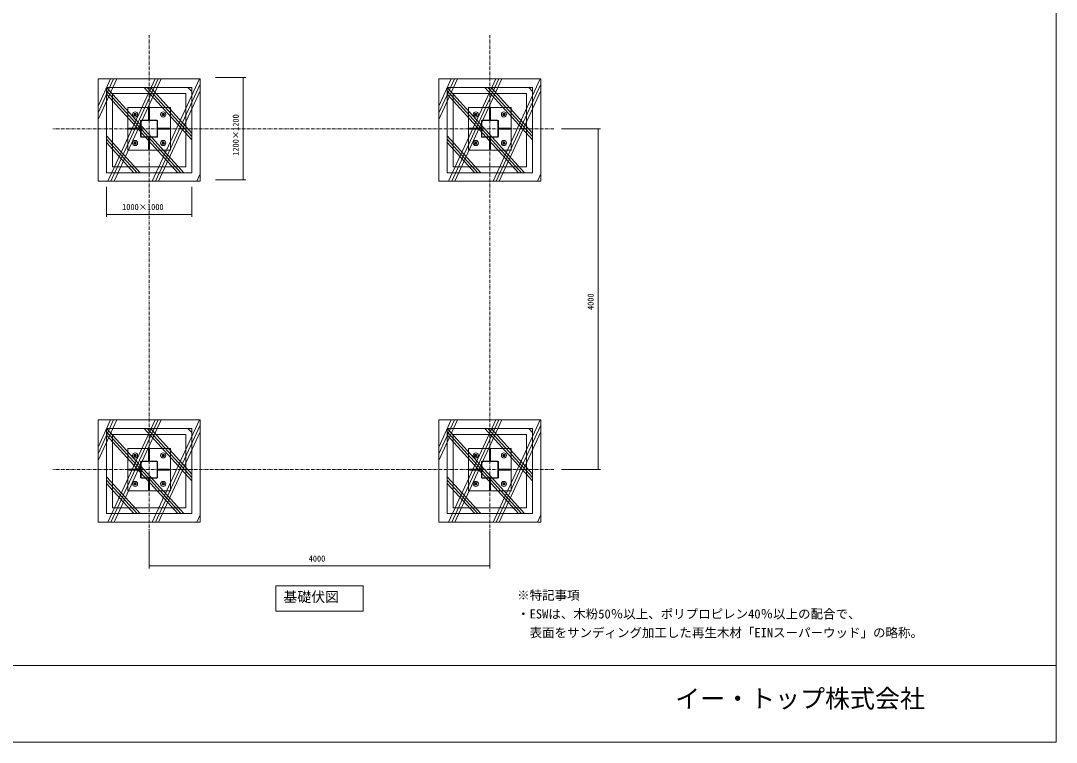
# Model space of a CAD drawing. Units: millimetres, scale not verified. Extents: x -11700 to 11700, y -8369 to 8384.
# Drawn here: x -458 to 11700, y -8369 to 97 of the extents above; entities that cross this region are included whole.
import ezdxf
from ezdxf.enums import TextEntityAlignment as Align

# ---------------------------------------------------------------- set-up
doc = ezdxf.new("R2010")
doc.units = ezdxf.units.MM
doc.header["$LTSCALE"] = 60
doc.linetypes.add('USER6', pattern=[1.041641, 0.625, -0.208282, 0.069427, -0.138931])
doc.layers.add('0-1_IMPORTED', color=1, linetype='Continuous', lineweight=18)
doc.styles.add('ＭＳ ゴシック', font='')
doc.styles.get('ＭＳ ゴシック').set_extended_font_data('MS Gothic')

msp = doc.modelspace()

# ---------------------------------------------------------------- linework, layer by layer
at = {"layer": '0-1_IMPORTED', "linetype": 'USER6'}
for p, q in [((1050.26, -70.73), (1050.26, -6070.73)), ((5050.26, -70.73), (5050.26, -6070.73)), ((5800.69, -1170.47), (-80, -1170.47)), ((5800.69, -5170.47), (-80, -5170.47))]:
    msp.add_line(p, q, dxfattribs=at)
at = {"layer": '0-1_IMPORTED', "color": 30}
for p, q in [((450.26, -904.94), (597.2, -586.57)), ((450.26, -984.14), (633.75, -586.57)), ((450.26, -1063.32), (670.29, -586.57)), ((565.52, -1786.57), (1119.37, -586.57)), ((602.07, -1786.57), (1155.92, -586.57)), ((638.62, -1786.57), (1192.46, -586.57)), ((1087.69, -1786.57), (1641.54, -586.57)), ((4450.26, -904.94), (4597.2, -586.57)), ((4450.26, -984.14), (4633.75, -586.57)), ((4450.26, -1063.32), (4670.29, -586.57)), ((4565.52, -1786.57), (5119.37, -586.57)), ((4602.07, -1786.57), (5155.92, -586.57)), ((4638.62, -1786.57), (5192.46, -586.57)), ((5087.69, -1786.57), (5641.54, -586.57)), ((1458.62, -1686.57), (550.26, -687.38)), ((1422.62, -1686.57), (550.26, -726.98)), ((1550.26, -1300.89), (991.79, -686.57)), ((1550.26, -1261.29), (1027.79, -686.57)), ((1550.26, -1221.69), (1064.52, -687.38)), ((1124.24, -1786.57), (1650.26, -646.88)), ((1160.79, -1786.57), (1650.26, -726.05)), ((1550.26, -735.2), (1506.05, -686.57)), ((1550.26, -695.6), (1542.05, -686.57)), ((5458.62, -1686.57), (4550.26, -687.38)), ((5422.62, -1686.57), (4550.26, -726.98)), ((5550.26, -1300.89), (4991.79, -686.57)), ((5550.26, -1261.29), (5027.79, -686.57)), ((5550.26, -1221.69), (5064.52, -687.38)), ((5124.24, -1786.57), (5650.26, -646.88)), ((5160.79, -1786.57), (5650.26, -726.05)), ((5550.26, -735.2), (5506.05, -686.57)), ((5550.26, -695.6), (5542.05, -686.57)), ((1386.62, -1686.57), (550.26, -766.57)), ((5386.62, -1686.57), (4550.26, -766.57)), ((944.36, -1686.57), (550.26, -1253.06)), ((908.36, -1686.57), (550.26, -1292.66)), ((872.36, -1686.57), (550.26, -1332.26)), ((4944.36, -1686.57), (4550.26, -1253.06)), ((4908.36, -1686.57), (4550.26, -1292.66)), ((4872.36, -1686.57), (4550.26, -1332.26)), ((1609.86, -1786.57), (1650.26, -1699.05)), ((5609.86, -1786.57), (5650.26, -1699.05)), ((1646.41, -1786.57), (1650.26, -1778.24)), ((5646.41, -1786.57), (5650.26, -1778.24)), ((450.26, -4904.94), (597.2, -4586.57)), ((450.26, -4984.14), (633.75, -4586.57)), ((450.26, -5063.32), (670.29, -4586.57)), ((565.52, -5786.57), (1119.37, -4586.57)), ((602.07, -5786.57), (1155.92, -4586.57)), ((638.62, -5786.57), (1192.46, -4586.57)), ((1087.69, -5786.57), (1641.54, -4586.57)), ((4450.26, -4904.94), (4597.2, -4586.57)), ((4450.26, -4984.14), (4633.75, -4586.57)), ((4450.26, -5063.32), (4670.29, -4586.57)), ((4565.52, -5786.57), (5119.37, -4586.57)), ((4602.07, -5786.57), (5155.92, -4586.57)), ((4638.62, -5786.57), (5192.46, -4586.57)), ((5087.69, -5786.57), (5641.54, -4586.57)), ((1458.62, -5686.57), (550.26, -4687.38)), ((1422.62, -5686.57), (550.26, -4726.98)), ((1550.26, -5300.89), (991.79, -4686.57)), ((1550.26, -5261.29), (1027.79, -4686.57)), ((1550.26, -5221.69), (1064.52, -4687.38)), ((1124.24, -5786.57), (1650.26, -4646.88)), ((1160.79, -5786.57), (1650.26, -4726.05)), ((1550.26, -4735.2), (1506.05, -4686.57)), ((1550.26, -4695.6), (1542.05, -4686.57)), ((5458.62, -5686.57), (4550.26, -4687.38)), ((5422.62, -5686.57), (4550.26, -4726.98)), ((5550.26, -5300.89), (4991.79, -4686.57)), ((5550.26, -5261.29), (5027.79, -4686.57)), ((5550.26, -5221.69), (5064.52, -4687.38)), ((5124.24, -5786.57), (5650.26, -4646.88)), ((5160.79, -5786.57), (5650.26, -4726.05)), ((5550.26, -4735.2), (5506.05, -4686.57)), ((5550.26, -4695.6), (5542.05, -4686.57)), ((1386.62, -5686.57), (550.26, -4766.57)), ((5386.62, -5686.57), (4550.26, -4766.57)), ((944.36, -5686.57), (550.26, -5253.06)), ((908.36, -5686.57), (550.26, -5292.66)), ((872.36, -5686.57), (550.26, -5332.26)), ((4944.36, -5686.57), (4550.26, -5253.06)), ((4908.36, -5686.57), (4550.26, -5292.66)), ((4872.36, -5686.57), (4550.26, -5332.26)), ((1609.86, -5786.57), (1650.26, -5699.05)), ((5609.86, -5786.57), (5650.26, -5699.05)), ((1646.41, -5786.57), (1650.26, -5778.24)), ((5646.41, -5786.57), (5650.26, -5778.24)), ((-11700, -7469.27), (11700, -7469.27))]:
    msp.add_line(p, q, dxfattribs=at)
at = {"layer": '0-1_IMPORTED'}
for p, q in [((1830.26, -570.47), (2184, -570.47)), ((2154, -570.47), (2154, -1770.47)), ((950.26, -1079.47), (950.26, -1261.47)), ((954.76, -1261.47), (954.76, -1079.47)), ((1141.26, -1070.47), (959.26, -1070.47)), ((959.26, -1074.97), (1141.26, -1074.97)), ((1145.76, -1079.47), (1145.76, -1261.47)), ((1150.26, -1261.47), (1150.26, -1079.47)), ((4950.26, -1079.47), (4950.26, -1261.47)), ((4954.76, -1261.47), (4954.76, -1079.47)), ((5141.26, -1070.47), (4959.26, -1070.47)), ((4959.26, -1074.97), (5141.26, -1074.97)), ((5145.76, -1079.47), (5145.76, -1261.47)), ((5150.26, -1261.47), (5150.26, -1079.47)), ((5890.26, -1170.47), (6350, -1170.47)), ((6320, -1170.47), (6320, -5170.47)), ((1141.26, -1265.97), (959.26, -1265.97)), ((959.26, -1270.47), (1141.26, -1270.47)), ((5141.26, -1265.97), (4959.26, -1265.97)), ((4959.26, -1270.47), (5141.26, -1270.47)), ((1830.26, -1770.47), (2184, -1770.47)), ((550.26, -1850.47), (550.26, -2205.73)), ((1550.26, -1850.47), (1550.26, -2205.73)), ((550.26, -2175.73), (1550.26, -2175.73)), ((950.26, -5079.47), (950.26, -5261.47)), ((954.76, -5261.47), (954.76, -5079.47)), ((1141.26, -5070.47), (959.26, -5070.47)), ((959.26, -5074.97), (1141.26, -5074.97)), ((1145.76, -5079.47), (1145.76, -5261.47)), ((1150.26, -5261.47), (1150.26, -5079.47)), ((4950.26, -5079.47), (4950.26, -5261.47)), ((4954.76, -5261.47), (4954.76, -5079.47)), ((5141.26, -5070.47), (4959.26, -5070.47)), ((4959.26, -5074.97), (5141.26, -5074.97)), ((5145.76, -5079.47), (5145.76, -5261.47)), ((5150.26, -5261.47), (5150.26, -5079.47)), ((5890.26, -5170.47), (6350, -5170.47)), ((1141.26, -5265.97), (959.26, -5265.97)), ((959.26, -5270.47), (1141.26, -5270.47)), ((5141.26, -5265.97), (4959.26, -5265.97)), ((4959.26, -5270.47), (5141.26, -5270.47)), ((1050.26, -5910.47), (1050.26, -6330.73)), ((5050.26, -5910.47), (5050.26, -6330.73)), ((1050.26, -6300.73), (5050.26, -6300.73))]:
    msp.add_line(p, q, dxfattribs=at)
at = {"layer": '0-1_IMPORTED', "color": 30}
for points in [[(-11700, 8130.73), (11700, 8130.73), (11700, -8369.27), (-11700, -8369.27)], [(1044.26, -930.47), (1044.26, -1070.47), (1056.26, -1070.47), (1056.26, -930.47)], [(5044.26, -930.47), (5044.26, -1070.47), (5056.26, -1070.47), (5056.26, -930.47)], [(810.26, -1164.47), (950.26, -1164.47), (950.26, -1176.47), (810.26, -1176.47)], [(1290.26, -1176.47), (1150.26, -1176.47), (1150.26, -1164.47), (1290.26, -1164.47)], [(4810.26, -1164.47), (4950.26, -1164.47), (4950.26, -1176.47), (4810.26, -1176.47)], [(5290.26, -1176.47), (5150.26, -1176.47), (5150.26, -1164.47), (5290.26, -1164.47)], [(1056.26, -1410.47), (1056.26, -1270.47), (1044.26, -1270.47), (1044.26, -1410.47)], [(5056.26, -1410.47), (5056.26, -1270.47), (5044.26, -1270.47), (5044.26, -1410.47)], [(1044.26, -4930.47), (1044.26, -5070.47), (1056.26, -5070.47), (1056.26, -4930.47)], [(5044.26, -4930.47), (5044.26, -5070.47), (5056.26, -5070.47), (5056.26, -4930.47)], [(810.26, -5164.47), (950.26, -5164.47), (950.26, -5176.47), (810.26, -5176.47)], [(1290.26, -5176.47), (1150.26, -5176.47), (1150.26, -5164.47), (1290.26, -5164.47)], [(4810.26, -5164.47), (4950.26, -5164.47), (4950.26, -5176.47), (4810.26, -5176.47)], [(5290.26, -5176.47), (5150.26, -5176.47), (5150.26, -5164.47), (5290.26, -5164.47)], [(1056.26, -5410.47), (1056.26, -5270.47), (1044.26, -5270.47), (1044.26, -5410.47)], [(5056.26, -5410.47), (5056.26, -5270.47), (5044.26, -5270.47), (5044.26, -5410.47)], [(2536.64, -6535.07), (3563.87, -6535.07), (3563.87, -6830.07), (2536.64, -6830.07)]]:
    msp.add_lwpolyline(points, close=True, dxfattribs=at)
at = {"layer": '0-1_IMPORTED'}
for points in [[(450.26, -586.57), (1650.26, -586.57), (1650.26, -1786.57), (450.26, -1786.57)], [(4450.26, -586.57), (5650.26, -586.57), (5650.26, -1786.57), (4450.26, -1786.57)], [(550.26, -686.57), (1550.26, -686.57), (1550.26, -1686.57), (550.26, -1686.57)], [(4550.26, -686.57), (5550.26, -686.57), (5550.26, -1686.57), (4550.26, -1686.57)], [(620.26, -756.57), (1480.26, -756.57), (1480.26, -1616.57), (620.26, -1616.57)], [(4620.26, -756.57), (5480.26, -756.57), (5480.26, -1616.57), (4620.26, -1616.57)], [(800.26, -920.47), (1300.26, -920.47), (1300.26, -1420.47), (800.26, -1420.47)], [(4800.26, -920.47), (5300.26, -920.47), (5300.26, -1420.47), (4800.26, -1420.47)], [(899.11, -1003.07), (892.19, -1015.07), (878.33, -1015.07), (871.4, -1003.07), (878.33, -991.07), (892.19, -991.07)], [(1201.4, -1003.07), (1208.33, -1015.07), (1222.19, -1015.07), (1229.11, -1003.07), (1222.19, -991.07), (1208.33, -991.07)], [(4899.11, -1003.07), (4892.19, -1015.07), (4878.33, -1015.07), (4871.4, -1003.07), (4878.33, -991.07), (4892.19, -991.07)], [(5201.4, -1003.07), (5208.33, -1015.07), (5222.19, -1015.07), (5229.11, -1003.07), (5222.19, -991.07), (5208.33, -991.07)], [(899.11, -1338.07), (892.19, -1326.07), (878.33, -1326.07), (871.4, -1338.07), (878.33, -1350.07), (892.19, -1350.07)], [(1201.4, -1338.07), (1208.33, -1326.07), (1222.19, -1326.07), (1229.11, -1338.07), (1222.19, -1350.07), (1208.33, -1350.07)], [(4899.11, -1338.07), (4892.19, -1326.07), (4878.33, -1326.07), (4871.4, -1338.07), (4878.33, -1350.07), (4892.19, -1350.07)], [(5201.4, -1338.07), (5208.33, -1326.07), (5222.19, -1326.07), (5229.11, -1338.07), (5222.19, -1350.07), (5208.33, -1350.07)], [(450.26, -4586.57), (1650.26, -4586.57), (1650.26, -5786.57), (450.26, -5786.57)], [(4450.26, -4586.57), (5650.26, -4586.57), (5650.26, -5786.57), (4450.26, -5786.57)], [(550.26, -4686.57), (1550.26, -4686.57), (1550.26, -5686.57), (550.26, -5686.57)], [(4550.26, -4686.57), (5550.26, -4686.57), (5550.26, -5686.57), (4550.26, -5686.57)], [(620.26, -4756.57), (1480.26, -4756.57), (1480.26, -5616.57), (620.26, -5616.57)], [(4620.26, -4756.57), (5480.26, -4756.57), (5480.26, -5616.57), (4620.26, -5616.57)], [(800.26, -4920.47), (1300.26, -4920.47), (1300.26, -5420.47), (800.26, -5420.47)], [(4800.26, -4920.47), (5300.26, -4920.47), (5300.26, -5420.47), (4800.26, -5420.47)], [(899.11, -5003.07), (892.19, -5015.07), (878.33, -5015.07), (871.4, -5003.07), (878.33, -4991.07), (892.19, -4991.07)], [(1201.4, -5003.07), (1208.33, -5015.07), (1222.19, -5015.07), (1229.11, -5003.07), (1222.19, -4991.07), (1208.33, -4991.07)], [(4899.11, -5003.07), (4892.19, -5015.07), (4878.33, -5015.07), (4871.4, -5003.07), (4878.33, -4991.07), (4892.19, -4991.07)], [(5201.4, -5003.07), (5208.33, -5015.07), (5222.19, -5015.07), (5229.11, -5003.07), (5222.19, -4991.07), (5208.33, -4991.07)], [(899.11, -5338.07), (892.19, -5326.07), (878.33, -5326.07), (871.4, -5338.07), (878.33, -5350.07), (892.19, -5350.07)], [(1201.4, -5338.07), (1208.33, -5326.07), (1222.19, -5326.07), (1229.11, -5338.07), (1222.19, -5350.07), (1208.33, -5350.07)], [(4899.11, -5338.07), (4892.19, -5326.07), (4878.33, -5326.07), (4871.4, -5338.07), (4878.33, -5350.07), (4892.19, -5350.07)], [(5201.4, -5338.07), (5208.33, -5326.07), (5222.19, -5326.07), (5229.11, -5338.07), (5222.19, -5350.07), (5208.33, -5350.07)]]:
    msp.add_lwpolyline(points, close=True, dxfattribs=at)
at = {"layer": '0-1_IMPORTED', "color": 30}
for centre in [(885.26, -1003.07), (1215.26, -1003.07), (4885.26, -1003.07), (5215.26, -1003.07), (885.26, -1338.07), (1215.26, -1338.07), (4885.26, -1338.07), (5215.26, -1338.07), (885.26, -5003.07), (1215.26, -5003.07), (4885.26, -5003.07), (5215.26, -5003.07), (885.26, -5338.07), (1215.26, -5338.07), (4885.26, -5338.07), (5215.26, -5338.07)]:
    msp.add_circle(centre, 30, dxfattribs=at)
at = {"layer": '0-1_IMPORTED'}
for centre, radius in [((885.26, -1003.07), 12), ((885.26, -1003.07), 6.92), ((1215.26, -1003.07), 12), ((1215.26, -1003.07), 6.92), ((4885.26, -1003.07), 12), ((4885.26, -1003.07), 6.92), ((5215.26, -1003.07), 12), ((5215.26, -1003.07), 6.92), ((885.26, -1338.07), 12), ((885.26, -1338.07), 6.92), ((1215.26, -1338.07), 12), ((1215.26, -1338.07), 6.92), ((4885.26, -1338.07), 12), ((4885.26, -1338.07), 6.92), ((5215.26, -1338.07), 12), ((5215.26, -1338.07), 6.92), ((885.26, -5003.07), 12), ((885.26, -5003.07), 6.92), ((1215.26, -5003.07), 12), ((1215.26, -5003.07), 6.92), ((4885.26, -5003.07), 12), ((4885.26, -5003.07), 6.92), ((5215.26, -5003.07), 12), ((5215.26, -5003.07), 6.92), ((885.26, -5338.07), 12), ((885.26, -5338.07), 6.92), ((1215.26, -5338.07), 12), ((1215.26, -5338.07), 6.92), ((4885.26, -5338.07), 12), ((4885.26, -5338.07), 6.92), ((5215.26, -5338.07), 12), ((5215.26, -5338.07), 6.92)]:
    msp.add_circle(centre, radius, dxfattribs=at)
for centre, radius, start, end in [((885.26, -1003.07), 8, 270, 200), ((959.26, -1079.47), 9, 90, 180), ((959.26, -1079.47), 4.5, 90, 180), ((1141.26, -1079.47), 9, 360, 90), ((1141.26, -1079.47), 4.5, 0, 90), ((1215.26, -1003.07), 8, 340, 270), ((4885.26, -1003.07), 8, 270, 200), ((4959.26, -1079.47), 9, 90, 180), ((4959.26, -1079.47), 4.5, 90, 180), ((5141.26, -1079.47), 9, 360, 90), ((5141.26, -1079.47), 4.5, 360, 90), ((5215.26, -1003.07), 8, 340, 270), ((885.26, -1338.07), 8, 160, 90), ((959.26, -1261.47), 9, 180, 270), ((959.26, -1261.47), 4.5, 180, 270), ((1141.26, -1261.47), 9, 270, 0), ((1141.26, -1261.47), 4.5, 270, 0), ((1215.26, -1338.07), 8, 90, 20), ((4885.26, -1338.07), 8, 160, 90), ((4959.26, -1261.47), 9, 180, 270), ((4959.26, -1261.47), 4.5, 180, 270), ((5141.26, -1261.47), 9, 270, 0), ((5141.26, -1261.47), 4.5, 270, 0), ((5215.26, -1338.07), 8, 90, 20), ((885.26, -5003.07), 8, 270, 200), ((959.26, -5079.47), 9, 90, 180), ((959.26, -5079.47), 4.5, 90, 180), ((1141.26, -5079.47), 9, 0, 90), ((1141.26, -5079.47), 4.5, 360, 90), ((1215.26, -5003.07), 8, 340, 270), ((4885.26, -5003.07), 8, 270, 200), ((4959.26, -5079.47), 9, 90, 180), ((4959.26, -5079.47), 4.5, 90, 180), ((5141.26, -5079.47), 9, 0, 90), ((5141.26, -5079.47), 4.5, 360, 90), ((5215.26, -5003.07), 8, 340, 270), ((885.26, -5338.07), 8, 160, 90), ((959.26, -5261.47), 9, 180, 270), ((959.26, -5261.47), 4.5, 180, 270), ((1141.26, -5261.47), 9, 270, 0), ((1141.26, -5261.47), 4.5, 270, 0), ((1215.26, -5338.07), 8, 90, 20), ((4885.26, -5338.07), 8, 160, 90), ((4959.26, -5261.47), 9, 180, 270), ((4959.26, -5261.47), 4.5, 180, 270), ((5141.26, -5261.47), 9, 270, 0), ((5141.26, -5261.47), 4.5, 270, 0), ((5215.26, -5338.07), 8, 90, 20)]:
    msp.add_arc(centre, radius, start, end, dxfattribs=at)
for points in [[(2154, -570.47), (2159.25, -630.46), (2148.75, -630.46)], [(6320, -1170.47), (6325.25, -1230.46), (6314.75, -1230.46)], [(2154, -1770.47), (2148.75, -1710.47), (2159.25, -1710.47)], [(550.26, -2175.73), (610.25, -2170.48), (610.25, -2180.98)], [(1550.26, -2175.73), (1490.26, -2180.98), (1490.26, -2170.48)], [(6320, -5170.47), (6314.75, -5110.47), (6325.25, -5110.47)], [(1050.26, -6300.73), (1110.25, -6295.48), (1110.25, -6305.98)], [(5050.26, -6300.73), (4990.26, -6305.98), (4990.26, -6295.48)]]:
    msp.add_solid(points, dxfattribs=at)

# ---------------------------------------------------------------- texts
at = {"layer": '0-1_IMPORTED', "color": 7, "style": 'ＭＳ ゴシック'}
for s, p in [('1200×1200', (2124.22, -1487.97)), ('4000', (6290.22, -3297.47))]:
    msp.add_text(s, height=71.65, rotation=90, dxfattribs=at).set_placement(p, align=Align.BOTTOM_LEFT)
for s, height, p in [('1000×1000', 71.65, (732.76, -2145.95)), ('4000', 71.65, (2923.26, -6270.95)), ('基礎伏図', 119.4, (2626.92, -6758.77)), ('※特記事項', 107.5, (5370.31, -6729.3)), ('・ESWは、木粉50％以上、ポリプロピレン40％以上の配合で、', 107.5, (5370.31, -6949.19)), ('  表面をサンディング加工した再生木材「EINスーパーウッド」の略称。', 107.5, (5370.31, -7169.09)), ('イー・トップ株式会社', 214.9, (7226.19, -8028.41))]:
    msp.add_text(s, height=height, dxfattribs=at).set_placement(p, align=Align.BOTTOM_LEFT)

doc.saveas('drawing.dxf')
